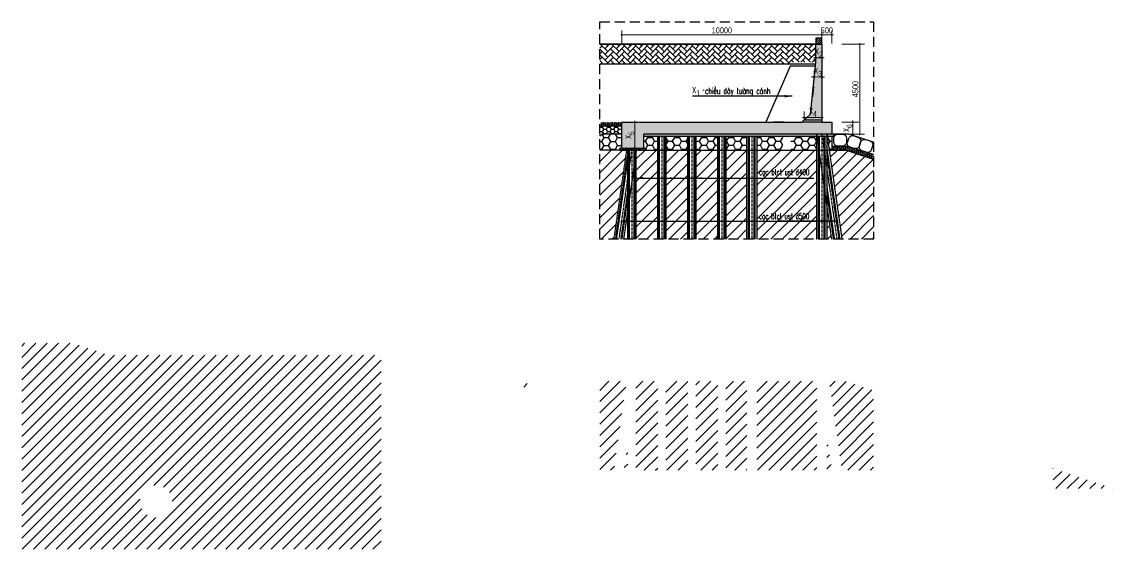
# Model space of a CAD drawing. Header units: millimetres. Extents: x -95488 to 835450, y -398213 to -214134.
# Drawn here: x 199077 to 253642, y -307328 to -280951 of the extents above; entities that cross this region are included whole.
import ezdxf

# ---------------------------------------------------------------- set-up
doc = ezdxf.new("R2010")
doc.units = ezdxf.units.MM
doc.header["$MEASUREMENT"] = 0
doc.linetypes.add('CENTER', pattern=[2, 1.25, -0.25, 0.25, -0.25])
doc.linetypes.add('HIDDEN', pattern=[0.375, 0.25, -0.125])
for name, color, linetype in [('bao', 2, 'Continuous'), ('Border', 2, 'Continuous'), ('Bound', 1, 'Continuous'), ('center', 9, 'CENTER'), ('coc an', 4, 'HIDDEN'), ('DIMENSION', 4, 'Continuous'), ('Hatch', 250, 'Continuous')]:
    doc.layers.add(name, color=color, linetype=linetype)
for name, color, linetype, lineweight in [('DIM', 177, 'Continuous', 20), ('TEXT', 2, 'Continuous', 20), ('THAY', 7, 'Continuous', 25)]:
    doc.layers.add(name, color=color, linetype=linetype, lineweight=lineweight)
doc.styles.add('ROMANS', font='vnsimli.shx', dxfattribs={"width": 0.6})
doc.styles.add('THUONG', font='vnsimli.shx', dxfattribs={"width": 0.55})
doc.styles.add('TXTDIM', font='VNARIAL_0.TTF', dxfattribs={"width": 0.7})
doc.dimstyles.new('250', dxfattribs={"dimscale": 250, "dimtxt": 1.8, "dimasz": 1.5, "dimexe": 0.5, "dimexo": 0.5, "dimgap": 0.9, "dimtad": 1, "dimdec": 3, "dimlfac": 0.1, "dimdsep": 46, "dimtxsty": 'ROMANS', "dimcen": -0.5, "dimclrd": 4, "dimclre": 7, "dimclrt": 2, "dimadec": 3, "dimazin": 2, "dimtfac": 1, "dimtdec": 3, "dimtix": 1, "dimtmove": 1, "dimatfit": 3, "dimfxl": 1, "dimtolj": 1, "dimtzin": 0, "dimlwd": -1, "dimlwe": -1, "dimarcsym": 0})
doc.dimstyles.new('DIM 260', dxfattribs={"dimscale": 260, "dimtxt": 2, "dimasz": 0.3, "dimexe": 1.5, "dimexo": 0, "dimgap": 0.5, "dimtad": 1, "dimdec": 0, "dimzin": 12, "dimdsep": 46, "dimtxsty": 'TXTDIM', "dimblk": 'SLASH', "dimcen": 1.5, "dimclrd": 256, "dimclre": 256, "dimclrt": 2, "dimadec": 0, "dimazin": 0, "dimtfac": 1, "dimtdec": 0, "dimtix": 1, "dimtmove": 0, "dimatfit": 3, "dimldrblk": 'DOT', "dimfxl": 2, "dimtolj": 1, "dimtzin": 0, "dimlwd": 9, "dimlwe": 9, "dimarcsym": 1})
pattern_1 = [(50, (782253.93, -142868.293), (71.726018, -6.2752135), [7.5, -82.5]), (355, (782253.93, -142868.29), (-13.875133, 75.219213), [6, -66]), (100.4514, (782259.91, -142868.816), (57.850938, 68.943954), [6.374019, -70.114211]), (46.1842, (782253.93, -142848.29), (106.724105, -16.551901), [11.25, -123.75]), (96.6356, (782262.82, -142849.67), (93.46627, 97.411787), [9.561029, -105.1713]), (351.1842, (782253.93, -142848.29), (93.466195, 97.41186), [9, -99]), (21, (782263.93, -142853.293), (59.690705, -40.261889), [7.5, -82.5]), (326, (782263.93, -142853.29), (24.331533, 72.5150045), [6, -66]), (71.4514, (782268.905, -142856.65), (84.022263, 32.25305), [6.374019, -70.114211]), (37.5, (782253.93, -142868.293), (1.2159855, 33.2893854), [0, -65.2, 0, -67, 0, -66.25]), (7.5, (782253.93, -142868.293), (26.3069537, 39.4411712), [0, -38.2, 0, -63.7, 0, -25.25]), (327.5, (782231.63, -142868.293), (53.3822436, -2.2554872), [0, -25, 0, -78, 0, -103.5]), (317.5, (782221.63, -142868.293), (58.318617, 10.0104982), [0, -32.5, 0, -51.8, 0, -73.5])]

# ---------------------------------------------------------------- blocks, each defined once
blk = doc.blocks.new('SLASH')
at = {"layer": 'DIM', "color": 16, "linetype": 'Continuous'}
for p, q in [((-1.2, 0), (1.2, 0)), ((-0.6, -0.6), (0.6, 0.6))]:
    blk.add_line(p, q, dxfattribs=at)
blk = doc.blocks.new('*D167')
at = {"layer": 'Defpoints', "color": 0}
for p in [(238777, -282755), (238777, -282964), (239077, -282964)]:
    blk.add_point(p, dxfattribs=at)
at = {"layer": 'DIM', "lineweight": 9}
for p, q in [((238777, -282964), (238777, -282455)), ((239077, -282964), (239077, -282455)), ((238717, -282755), (238657, -282755)), ((239077, -282755), (238777, -282755)), ((239137, -282755), (239197, -282755))]:
    blk.add_line(p, q, dxfattribs=at)
at = {"layer": 'DIM', "lineweight": 9, "xscale": 60, "yscale": 60, "zscale": 60}
blk.add_blockref('SLASH', (238777, -282755), dxfattribs=at)
at = {"layer": 'DIM', "lineweight": 9, "xscale": 60, "yscale": 60, "zscale": 60, "rotation": 180}
blk.add_blockref('SLASH', (239077, -282755), dxfattribs=at)
at = {"layer": 'DIM', "color": 2, "insert": (238927, -282455), "char_height": 400, "attachment_point": 5, "style": 'TXTDIM'}
blk.add_mtext('\\A1;x{\\H0.7x;\\S^ 2;}', dxfattribs=at)
blk = doc.blocks.new('_Dot')
at = {"color": 0, "linetype": 'ByBlock', "lineweight": -2}
blk.add_line((-0.5, 0), (-1, 0), dxfattribs=at)
at = {"color": 0, "linetype": 'ByBlock', "const_width": 0.5}
blk.add_lwpolyline([(-0.25, 0, 1), (0.25, 0, 1)], format="xyb", close=True, dxfattribs=at)
blk = doc.blocks.new('*D170')
at = {"layer": 'Defpoints', "color": 0}
for p in [(238687, -283709), (238683, -283911), (239077, -283921)]:
    blk.add_point(p, dxfattribs=at)
at = {"layer": 'DIM', "lineweight": 9}
for p, q in [((238627, -283708), (238567, -283706)), ((238683, -283911), (238695, -283409)), ((239082, -283719), (238687, -283709)), ((239077, -283921), (239089, -283419)), ((239142, -283720), (239202, -283722))]:
    blk.add_line(p, q, dxfattribs=at)
at = {"layer": 'DIM', "lineweight": 9, "xscale": 60, "yscale": 60, "zscale": 60}
for p, rotation in [((238687, -283709), 358.6279480108203), ((239082, -283719), 178.6279480108202)]:
    blk.add_blockref('SLASH', p, dxfattribs=dict(at, rotation=rotation))
at = {"layer": 'DIM', "color": 2, "insert": (238892, -283414), "char_height": 400, "attachment_point": 5, "rotation": 358.6279, "style": 'TXTDIM'}
blk.add_mtext('\\A1;x{\\H0.7x;\\S^ 3;}', dxfattribs=at)
blk = doc.blocks.new('*D173')
at = {"layer": 'Defpoints', "color": 0}
for p in [(229627, -285966), (229724, -285967), (229623, -287266)]:
    blk.add_point(p, dxfattribs=at)
at = {"layer": 'DIM', "lineweight": 9}
for p, q in [((229627, -285966), (230024, -285968)), ((229720, -287207), (229724, -286027)), ((229623, -287266), (230020, -287268))]:
    blk.add_line(p, q, dxfattribs=at)
at = {"layer": 'DIM', "lineweight": 9, "xscale": 60, "yscale": 60, "zscale": 60}
for p, rotation in [((229724, -285967), 89.82244780996456), ((229720, -287267), 269.8224478099646)]:
    blk.add_blockref('SLASH', p, dxfattribs=dict(at, rotation=rotation))
at = {"layer": 'DIM', "color": 2, "insert": (229422, -286615), "char_height": 400, "attachment_point": 5, "rotation": 89.8224, "style": 'TXTDIM'}
blk.add_mtext('\\A1;x{\\H0.7x;\\S^ 5;}', dxfattribs=at)
blk = doc.blocks.new('*D174')
at = {"layer": 'Defpoints', "color": 0}
for p in [(240076, -285966), (240627, -285966), (240076, -286566)]:
    blk.add_point(p, dxfattribs=at)
at = {"layer": 'DIM', "lineweight": 9}
for p, q in [((240076, -285966), (240927, -285966)), ((240627, -286506), (240627, -286026)), ((240076, -286566), (240927, -286566))]:
    blk.add_line(p, q, dxfattribs=at)
at = {"layer": 'DIM', "lineweight": 9, "xscale": 60, "yscale": 60, "zscale": 60}
for p, rotation in [((240627, -285966), 90), ((240627, -286566), 270)]:
    blk.add_blockref('SLASH', p, dxfattribs=dict(at, rotation=rotation))
at = {"layer": 'DIM', "color": 2, "insert": (240327, -286266), "char_height": 400, "attachment_point": 5, "rotation": 90, "style": 'TXTDIM'}
blk.add_mtext('\\A1;x{\\H0.7x;\\S^ 6;}', dxfattribs=at)
blk = doc.blocks.new('*D175')
at = {"layer": 'Defpoints', "color": 0}
for p in [(240076, -282066), (240983, -282066), (240076, -286566)]:
    blk.add_point(p, dxfattribs=at)
at = {"layer": 'DIM', "lineweight": 9}
for p, q in [((240076, -282066), (241208, -282066)), ((240983, -286521), (240983, -282111)), ((240076, -286566), (241208, -286566))]:
    blk.add_line(p, q, dxfattribs=at)
at = {"layer": 'DIM', "lineweight": 9, "xscale": 45, "yscale": 45, "zscale": 45}
for p, rotation in [((240983, -282066), 90), ((240983, -286566), 270)]:
    blk.add_blockref('SLASH', p, dxfattribs=dict(at, rotation=rotation))
at = {"layer": 'DIM', "color": 2, "insert": (240755, -284316), "char_height": 300, "attachment_point": 5, "rotation": 90, "style": 'TXTDIM'}
blk.add_mtext('\\A1;4500', dxfattribs=at)
blk = doc.blocks.new('*D178')
at = {"layer": 'Defpoints', "color": 0}
for p in [(229077, -282035), (239077, -281607), (239077, -282035)]:
    blk.add_point(p, dxfattribs=at)
at = {"layer": 'DIM', "lineweight": 9}
for p, q in [((229077, -282035), (229077, -281382)), ((239077, -282035), (239077, -281382)), ((229122, -281607), (239032, -281607))]:
    blk.add_line(p, q, dxfattribs=at)
at = {"layer": 'DIM', "lineweight": 9, "xscale": 45, "yscale": 45, "zscale": 45, "rotation": 180}
blk.add_blockref('SLASH', (229077, -281607), dxfattribs=at)
at = {"layer": 'DIM', "lineweight": 9, "xscale": 45, "yscale": 45, "zscale": 45}
blk.add_blockref('SLASH', (239077, -281607), dxfattribs=at)
at = {"layer": 'DIM', "color": 2, "insert": (234077, -281379), "char_height": 300, "attachment_point": 5, "style": 'TXTDIM'}
blk.add_mtext('\\A1;10000', dxfattribs=at)
blk = doc.blocks.new('*D179')
at = {"layer": 'Defpoints', "color": 0}
for p in [(239077, -282035), (239577, -281607), (239577, -282035)]:
    blk.add_point(p, dxfattribs=at)
at = {"layer": 'DIM', "lineweight": 9}
for p, q in [((239077, -282035), (239077, -281382)), ((239577, -282035), (239577, -281382)), ((239032, -281607), (238987, -281607)), ((239077, -281607), (239577, -281607)), ((239622, -281607), (239667, -281607))]:
    blk.add_line(p, q, dxfattribs=at)
at = {"layer": 'DIM', "lineweight": 9, "xscale": 45, "yscale": 45, "zscale": 45}
blk.add_blockref('SLASH', (239077, -281607), dxfattribs=at)
at = {"layer": 'DIM', "lineweight": 9, "xscale": 45, "yscale": 45, "zscale": 45, "rotation": 180}
blk.add_blockref('SLASH', (239577, -281607), dxfattribs=at)
at = {"layer": 'DIM', "color": 2, "insert": (239327, -281379), "char_height": 300, "attachment_point": 5, "style": 'TXTDIM'}
blk.add_mtext('\\A1;500', dxfattribs=at)
blk = doc.blocks.new('*D181')
at = {"layer": 'Defpoints', "color": 0}
for p in [(238187, -285731), (238187, -285866), (239077, -285866)]:
    blk.add_point(p, dxfattribs=at)
at = {"layer": 'DIM', "lineweight": 9}
for p, q in [((238187, -285866), (238187, -285431)), ((239017, -285731), (238247, -285731)), ((239077, -285866), (239077, -285431))]:
    blk.add_line(p, q, dxfattribs=at)
at = {"layer": 'DIM', "lineweight": 9, "xscale": 60, "yscale": 60, "zscale": 60, "rotation": 180}
blk.add_blockref('SLASH', (238187, -285731), dxfattribs=at)
at = {"layer": 'DIM', "lineweight": 9, "xscale": 60, "yscale": 60, "zscale": 60}
blk.add_blockref('SLASH', (239077, -285731), dxfattribs=at)
at = {"layer": 'DIM', "color": 2, "insert": (238632, -285431), "char_height": 400, "attachment_point": 5, "style": 'TXTDIM'}
blk.add_mtext('\\A1;x{\\H0.7x;\\S^ 4;}', dxfattribs=at)

msp = doc.modelspace()

# ---------------------------------------------------------------- hatches: boundary and pattern name
at = {"layer": 'bao'}
h = msp.add_hatch(dxfattribs=at)
h.set_pattern_fill('ANSI31', color=3, scale=3200, style=0)
h.paths.add_polyline_path([(238827, -287366.5), (235827, -287366.5), (235827, -291817.8), (238827, -291817.8)])
h.paths.add_polyline_path([(241666.7, -287836.4), (240257.3, -287366.5), (239577, -287366.5), (239443.8, -287366.5), (240079.7, -291817.8), (241666.7, -291817.8)])
h.paths.add_polyline_path([(239327, -290084.2), (239327, -291817.8), (239574.7, -291817.8)])
h.paths.add_polyline_path([(235327, -287366.5), (234277, -287366.5), (234277, -291817.8), (235327, -291817.8)])
h.paths.add_polyline_path([(233877, -287366.5), (232777, -287366.5), (232777, -291817.8), (233877, -291817.8)])
h.paths.add_polyline_path([(232377, -287366.5), (231277, -287366.5), (231277, -291817.8), (232377, -291817.8)])
h.paths.add_polyline_path([(230877, -287366.5), (229815.3, -287366.5), (229777, -287634.2), (229777, -291817.8), (230877, -291817.8)])
h.paths.add_polyline_path([(229310.2, -287366.5), (229077, -287366.5), (228977, -287366.5), (227973, -287366.5), (227973, -291817.8), (228674.3, -291817.8)])
h = msp.add_hatch(dxfattribs=at)
h.set_pattern_fill('ANSI31', color=256, scale=3200, style=0)
h.set_pattern_definition([(45, (141789.1, 41525), (-282.8427, 282.8427), [])])
h.paths.add_polyline_path([(217039.3, -307327.6), (217039.3, -297627.6), (203446.2, -297627.6), (201646.2, -297027.6), (199077, -297027.6), (199077, -307327.6)])
edge = h.paths.add_edge_path(flags=16)
edge.add_ellipse((205788.7, -304936.3), major_axis=(803, 0.2), ratio=1, start_angle=0, end_angle=360)
h.paths.add_polyline_path([(223795, -299227.6), (224190, -298927.6), (224584.9, -299227.6)], flags=16)
h.paths.add_polyline_path([(250642.3, -303296.7), (253642.3, -304296.7), (250642.3, -304296.7)], flags=16)
h.paths.add_polyline_path([(205401.2, -305336.7), (206176.2, -305336.7), (206176.2, -304556.7), (205401.2, -304556.7)], flags=8)
h.paths.add_polyline_path([(228936.9, -301147.2), (229717.1, -301147.2), (229717.1, -301937.8), (228936.9, -301937.8)], flags=9)
h.paths.add_polyline_path([(221910.3, -300360.1), (223651.1, -300360.1), (223651.1, -299580.1), (221910.3, -299580.1)], flags=24)
h.paths.add_polyline_path([(229812.6, -301147.2), (230841.4, -301147.2), (230841.4, -301937.8), (229812.6, -301937.8)], flags=24)
h.paths.add_polyline_path([(231312.6, -301147.2), (232341.4, -301147.2), (232341.4, -301937.8), (231312.6, -301937.8)], flags=24)
h.paths.add_polyline_path([(232812.6, -301147.2), (233841.4, -301147.2), (233841.4, -301937.8), (232812.6, -301937.8)], flags=24)
h.paths.add_polyline_path([(233671.2, -302707.2), (234982.8, -302707.2), (234982.8, -303497.8), (233671.2, -303497.8)], flags=9)
h.paths.add_polyline_path([(234312.6, -301147.2), (235341.4, -301147.2), (235341.4, -301937.8), (234312.6, -301937.8)], flags=9)
h.paths.add_polyline_path([(236795.6, -301146.5), (237858.4, -301146.5), (237858.4, -301937.8), (236795.6, -301937.8)], flags=24)
h.paths.add_polyline_path([(241483.6, -306096.3), (248575.5, -306096.3), (248575.5, -304907.7), (241483.6, -304907.7)], flags=24)
h.paths.add_polyline_path([(251570.9, -305094.4), (252056.2, -305094.4), (252056.2, -304314.4), (251570.9, -304314.4)], flags=24)
h.paths.add_polyline_path([(250237.1, -304218.1), (250577.6, -304218.1), (250577.6, -303438.1), (250237.1, -303438.1)], flags=24)
h.paths.add_polyline_path([(240079.7, -303378.9), (241666.7, -303378.9), (241666.7, -299397.6), (240257.3, -298927.6), (239443.8, -298927.6)])
h.paths.add_polyline_path([(235827, -303378.9), (238827, -303378.9), (238827, -298927.6), (235827, -298927.6)])
h.paths.add_polyline_path([(227973, -298927.6), (227973, -303378.9), (228674.3, -303378.9), (229310.2, -298927.6)])
h.paths.add_polyline_path([(229179.3, -303378.9), (229377, -303378.9), (229377, -301995.4)])
h.paths.add_polyline_path([(231277, -303378.9), (232377, -303378.9), (232377, -298927.6), (231277, -298927.6)])
h.paths.add_polyline_path([(229777, -303378.9), (230877, -303378.9), (230877, -298927.6), (229815.3, -298927.6), (229777, -299195.4)])
h.paths.add_polyline_path([(232777, -303378.9), (233877, -303378.9), (233877, -298927.6), (232777, -298927.6)])
h.paths.add_polyline_path([(234277, -303378.9), (235327, -303378.9), (235327, -298927.6), (234277, -298927.6)])
h.paths.add_polyline_path([(239327, -303378.9), (239574.7, -303378.9), (239327, -301645.4)])
at = {"layer": 'Border'}
h = msp.add_hatch(dxfattribs=at)
h.set_pattern_fill('AR-CONC', color=3, scale=10, style=0)
h.set_pattern_definition(pattern_1)
h.paths.add_polyline_path([(234349.4, -286566.5), (230177, -286566.5), (230177, -286666.5), (234349.4, -286666.5)])
h = msp.add_hatch(dxfattribs=at)
h.set_pattern_fill('AR-CONC', color=3, scale=10, style=0)
h.set_pattern_definition(pattern_1)
h.paths.add_polyline_path([(239677, -286566.5), (234349.4, -286566.5), (234349.4, -286666.5), (239677, -286666.5)])
at = {"layer": 'DIM'}
h = msp.add_hatch(dxfattribs=at)
h.set_pattern_fill('ANSI31', color=256, scale=600, style=0)
h.paths.add_polyline_path([(239077, -281766.5), (238777, -281766.5), (238777, -282066.5), (239077, -282066.5)])
at = {"layer": 'Hatch'}
h = msp.add_hatch(dxfattribs=at)
h.set_pattern_fill('AR-HBONE', color=256, scale=50, style=0)
h.set_pattern_definition([(45, (675119.1, 188638.06), (2e-14, 282.84271), [600, -200]), (135, (675260.52, 188779.48), (2e-14, 282.84271), [600, -200])])
h.paths.add_polyline_path([(227973, -282066.5), (227973, -283066.5), (237533.7, -283066.5), (237577, -282966.5), (238777, -282966.5), (238777, -282066.5)])
h = msp.add_hatch(dxfattribs=at)
h.set_pattern_fill('BETONG', color=256, scale=60, style=0, pattern_type=2)
h.set_pattern_definition([(50, (0, 0), (430.3561, -37.65128), [45, -495]), (355, (0, 0), (-83.2508, 451.3153), [36, -396]), (100.4514, (35.86, -3.14), (347.10563, 413.66373), [38.2441, -420.68527]), (46.1842, (0, 120), (640.3446, -99.3114), [67.5, -742.5]), (96.6356, (53.36, 111.7), (560.7976, 584.4707), [57.3662, -631.0278]), (351.1842, (0, 120), (560.7972, 584.4712), [54, -594]), (21, (60, 90), (358.14423, -241.57133), [45, -495]), (226, (60, 90), (403.12927, -219.3239), [36, -396]), (71.4514, (89.85, 69.87), (504.1336, 193.5183), [38.2441, -420.68527]), (67.5, (0, 0), (-93.54971, 176.62468), [0, -391.2, 0, -402, 0, -397.5]), (4.5, (0, 0), (170.01055, 228.06191), [0, -229.2, 0, -382.2, 0, -151.5]), (327.5, (-133.8, 0), (320.29346, -13.53292), [0, -150, 0, -468, 0, -621]), (317.5, (-193.8, 0), (349.9117, 60.06299), [0, -195, 0, -310.8, 0, -441]), (315, (0, 0), (180.31223, 180.31223), []), (315, (0, 73.5), (180.31223, 180.31223), [])])
h.paths.add_polyline_path([(230177, -286566.5), (230755.1, -286566.5, 0.1427326), (230553.5, -285966.5), (229077, -285966.5), (229077, -287266.5), (230177, -287266.5)])
h.paths.add_polyline_path([(236401, -285966.5), (234973.7, -285966.5), (234969.2, -285969.9), (234964.8, -285966.5), (230553.5, -285966.5, -0.1427326), (230755.1, -286566.5), (236726.5, -286566.5, -0.0984794)])
h.paths.add_polyline_path([(239577, -285966.5), (239077, -285966.5), (238077, -285966.5), (237629.9, -285966.5), (236401, -285966.5, 0.0984794), (236726.5, -286566.5), (239417.8, -286566.5, 0.0395282), (239577, -286340.8)])
h.paths.add_polyline_path([(239577, -286340.8, -0.0395282), (239417.8, -286566.5), (239577, -286566.5)], flags=17)
h.paths.add_polyline_path([(239077, -284016.1, 0.0624306), (238692.4, -283812.4), (238516.8, -285568.5), (238187.5, -285866.5), (239077, -285866.5)])
edge = h.paths.add_edge_path()
edge.add_line((239077, -282066.5), (238777, -282066.5))
edge.add_line((238777, -282066.5), (238777, -282966.5))
edge.add_line((238777, -282966.5), (238692.4, -283812.4))
edge.add_arc((238072.1, -285448.3), 1749.6, 54.94597, 69.23547, ccw=False)
edge.add_line((239077, -284016.1), (239077, -282066.5))
h = msp.add_hatch(dxfattribs=at)
h.set_pattern_fill('AR-SAND', color=256, scale=150, style=0)
h.set_pattern_definition([(37.5, (141789.1, 53086.13), (-9.449, 289.02357), [0, -228, 0, -255, 0, -243.75]), (7.5, (141789.1, 53086.13), (265.4665, 423.3219), [0, -123, 0, -205.5, 0, -78.75]), (327.5, (141604.6, 53086.13), (467.12128, 0.84886), [0, -75, 0, -270, 0, -352.5]), (317.5, (141604.6, 53086.13), (450.919, 131.65133), [0, -37.5, 0, -177, 0, -202.5])])
h.paths.add_polyline_path([(220172.9, -286106.6), (220172.9, -285326.4), (220963.6, -285326.4), (220963.6, -286106.6)], flags=9)
h.paths.add_polyline_path([(227973, -285966.5), (227973, -286049.7), (228077, -285966.5)])
h = msp.add_hatch(dxfattribs=at)
h.set_pattern_fill('HONEY', color=256, scale=500, style=0)
h.set_pattern_definition([(0, (895116.614, -132065.38), (93.75, 54.1265875), [62.5, -125]), (120, (895116.614, -132065.38), (-93.75, 54.126588), [62.5, -125]), (60, (895116.614, -132065.38), (2e-07, 108.2531754), [-125, 62.5])])
h.paths.add_polyline_path([(227973, -286049.7), (227973, -286256.9), (228077, -286166.5), (229077, -286166.5), (229077, -285966.5), (228077, -285966.5)])
h = msp.add_hatch(dxfattribs=at)
h.set_pattern_fill('HONEY', color=256, scale=1000, style=0)
h.set_pattern_definition([(0, (895116.61, -132065.38), (187.5, 108.253175), [125, -250]), (120, (895116.61, -132065.38), (-187.5, 108.253176), [125, -250]), (60, (895116.61, -132065.38), (4e-07, 216.50635), [-250, 125])])
h.paths.add_polyline_path([(227973, -286256.9), (227973, -286670.5), (228077, -286566.5), (229077, -286566.5), (229077, -286166.5), (228077, -286166.5)])
h = msp.add_hatch(dxfattribs=at)
h.set_pattern_fill('HONEY', color=256, scale=1800, style=0)
h.set_pattern_definition([(0, (141789.1, 53086.13), (337.5, 194.85572), [225, -450]), (120, (141789.1, 53086.13), (-337.5, 194.85572), [225, -450]), (60, (141789.1, 53086.13), (7e-07, 389.71143), [-450, 225])])
h.paths.add_polyline_path([(227973, -286670.5), (227973, -287366.5), (228977, -287366.5), (228977, -287266.5), (229077, -287266.5), (229077, -286566.5), (228077, -286566.5)])
h = msp.add_hatch(dxfattribs=at)
h.set_pattern_fill('HONEY', color=256, scale=1800, style=0)
h.set_pattern_definition([(0, (287077.77, -40823.2), (337.5, 194.85572), [225, -450]), (120, (287077.77, -40823.2), (-337.5, 194.85572), [225, -450]), (60, (287077.77, -40823.2), (7e-07, 389.71143), [-450, 225])])
h.paths.add_polyline_path([(230754.7, -286666.5), (230177, -286666.5), (230177, -287266.5), (230277, -287266.5), (230277, -287366.5), (230467.9, -287366.5, 0.1721313)])
h.paths.add_polyline_path([(230877, -287366.5), (230877, -286666.5), (230754.7, -286666.5, -0.1721313), (230467.9, -287366.5)])
h.paths.add_polyline_path([(232377, -286666.5), (231277, -286666.5), (231277, -287366.5), (232377, -287366.5)])
h.paths.add_polyline_path([(233877, -286666.5), (232777, -286666.5), (232777, -287366.5), (233877, -287366.5)])
h.paths.add_polyline_path([(235327, -287366.5), (235327, -286666.5), (234277, -286666.5), (234277, -287366.5)])
h.paths.add_polyline_path([(237127, -287366.5), (237127, -286920.7, -0.057558), (236816.3, -286666.5), (235827, -286666.5), (235827, -287366.5)])
h.paths.add_polyline_path([(238827, -287026.7), (238827, -286666.5), (237527, -286666.5), (237527, -287110.8, 0.1930873)])
h.paths.add_polyline_path([(238827, -287366.5), (238827, -287026.7, -0.1930873), (237527, -287110.8), (237527, -287366.5)])
h.paths.add_polyline_path([(236816.3, -286666.5, 0.057558), (237127, -286920.7), (237127, -286666.5)], flags=17)
h.paths.add_polyline_path([(239443.8, -287366.5), (239577, -287366.5), (239577, -286666.5), (239343.8, -286666.5)])
h = msp.add_hatch(dxfattribs=at)
h.set_pattern_fill('AR-CONC', color=256, scale=10, style=0)
h.set_pattern_definition(pattern_1)
h.paths.add_polyline_path([(230277, -287266.5), (230177, -287266.5), (229077, -287266.5), (228977, -287266.5), (228977, -287366.5), (229077, -287366.5), (230277, -287366.5)])
h = msp.add_hatch(dxfattribs=at)
h.set_pattern_fill('HONEY', color=256, scale=500, style=0)
h.set_pattern_definition([(0, (901116.614, -47945.954), (93.75, 54.1265875), [62.5, -125]), (120, (901116.614, -47945.954), (-93.75, 54.126588), [62.5, -125]), (60, (901116.614, -47945.954), (2e-07, 108.2531754), [-125, 62.5])])
h.paths.add_polyline_path([(241666.7, -287836), (241666.7, -287592.5), (240324.8, -287166.5), (239577, -287166.5), (239577, -287366.5), (240258.1, -287366.5)])

# ---------------------------------------------------------------- linework, layer by layer
at = {"layer": 'bao'}
for p, q in [((238677, -282066.5), (227973, -282066.5)), ((229077, -287266.5), (230177, -287266.5))]:
    msp.add_line(p, q, dxfattribs=at)
for points in [[(229077, -287266.5), (228977, -287266.5), (228977, -287266.5), (228977, -287366.5), (228977, -287366.5), (229077, -287366.5)], [(230177, -287266.5), (230277, -287266.5), (230277, -287266.5), (230277, -287366.5), (230277, -287366.5), (230177, -287366.5)]]:
    msp.add_lwpolyline(points, dxfattribs=at)
at = {"layer": 'Border', "color": 3}
for p, q in [((238777, -282066.5), (227973, -282066.5)), ((240417.7, -286566.5), (239577, -286566.5)), ((241666.7, -286963), (240417.7, -286566.5)), ((228977, -287366.5), (227973, -287366.5)), ((229077, -287366.5), (239577, -287366.5)), ((239577, -287166.5), (240324.8, -287166.5)), ((240257.3, -287366.5), (239577, -287366.5)), ((241666.7, -287836.4), (240257.3, -287366.5)), ((241666.7, -287592.5), (240324.8, -287166.5))]:
    msp.add_line(p, q, dxfattribs=at)
at = {"layer": 'Border'}
for p, q in [((238777, -282966.5), (238777, -282066.5)), ((239077, -282066.5), (238777, -282066.5)), ((239077, -282066.5), (239077, -282866.5)), ((237490.3, -283166.5), (236277, -285966.5)), ((238777, -283166.5), (237490.3, -283166.5)), ((238516.8, -285568.5), (238777, -282966.5)), ((239077, -282866.5), (239077, -285966.5)), ((238077, -285966.5), (238516.8, -285568.5)), ((229077, -285966.5), (238077, -285966.5)), ((229077, -287266.5), (229077, -285966.5)), ((239077, -285966.5), (238077, -285966.5)), ((239077, -285966.5), (239577, -285966.5)), ((239577, -285966.5), (239577, -286566.5)), ((239577, -286566.5), (230177, -286566.5)), ((239577, -286566.5), (230177, -286566.5)), ((230177, -287266.5), (230177, -286566.5)), ((239577, -286666.5), (239577, -287366.5)), ((229077, -287366.5), (228977, -287366.5)), ((229077, -287266.5), (230177, -287266.5))]:
    msp.add_line(p, q, dxfattribs=at)
msp.add_lwpolyline([(239077, -281766.5), (238777, -281766.5), (238777, -282066.5), (239077, -282066.5)], close=True, dxfattribs=at)
at = {"layer": 'Border', "color": 3}
for points in [[(239077, -285866.5), (238187.5, -285866.5)], [(229077, -286166.5), (228077, -286166.5), (227973, -286256.9)], [(229077, -286566.5), (228077, -286566.5), (227973, -286670.5)], [(230177, -286666.5), (239677, -286666.5), (239677, -286566.5), (230177, -286566.5)]]:
    msp.add_lwpolyline(points, dxfattribs=at)
at = {"layer": 'Bound'}
msp.add_line((227973, -282066.5), (238777, -282066.5), dxfattribs=at)
at = {"layer": 'center', "ltscale": 100}
for p, q in [((231077, -286666.5), (231077, -291817.8)), ((232577, -286666.5), (232577, -291817.8)), ((234077, -286666.5), (234077, -291817.8)), ((235577, -286666.5), (235577, -291817.8)), ((235577, -286666.5), (235577, -291817.8)), ((239077, -286566.5), (239077, -291817.8)), ((239077, -286566.5), (239827.2, -291817.8)), ((229577, -287266.5), (228926.8, -291817.8)), ((229577, -287266.5), (229577, -291817.8))]:
    msp.add_line(p, q, dxfattribs=at)
at = {"layer": 'coc an', "color": 8, "ltscale": 100}
for p, q in [((230917.3, -291817.8), (230917.3, -286666.5)), ((230966.2, -291817.8), (230966.2, -286666.5)), ((231187.8, -291817.8), (231187.8, -286666.5)), ((231236.7, -291817.8), (231236.7, -286666.5)), ((232417.3, -291817.8), (232417.3, -286666.5)), ((232466.2, -291817.8), (232466.2, -286666.5)), ((232687.8, -291817.8), (232687.8, -286666.5)), ((232736.7, -291817.8), (232736.7, -286666.5)), ((233917.3, -291817.8), (233917.3, -286666.5)), ((233966.2, -291817.8), (233966.2, -286666.5)), ((234187.8, -291817.8), (234187.8, -286666.5)), ((234236.7, -291817.8), (234236.7, -286666.5)), ((235417.3, -291817.8), (235417.3, -286666.5)), ((235466.2, -291817.8), (235466.2, -286666.5)), ((235687.8, -291817.8), (235687.8, -286666.5)), ((235736.7, -291817.8), (235736.7, -286666.5)), ((238917.3, -291817.8), (238917.3, -286666.5)), ((238966.2, -291817.8), (238966.2, -286666.5)), ((239187.8, -291817.8), (239187.8, -286666.5)), ((239236.7, -291817.8), (239236.7, -286666.5)), ((229417.3, -291817.8), (229417.3, -287266.5)), ((229466.2, -291817.8), (229466.2, -287266.5)), ((229687.8, -291817.8), (229687.8, -287266.5)), ((229736.7, -291817.8), (229736.7, -287266.5)), ((239988.5, -291817.8), (239327, -287187.1)), ((239939.1, -291817.8), (239327, -287532.9)), ((228765.5, -291817.8), (229352.3, -287710.2)), ((228814.9, -291817.8), (229377, -287882.9)), ((239715.2, -291817.8), (239327, -289100.1)), ((229038.8, -291817.8), (229377, -289450.1)), ((239665.8, -291817.8), (239327, -289445.9)), ((229088.2, -291817.8), (229377, -289795.9))]:
    msp.add_line(p, q, dxfattribs=at)
at = {"layer": 'coc an', "color": 8, "ltscale": 2000}
msp.add_lwpolyline([(227973, -280950.7), (241666.7, -280950.7), (241666.7, -291817.8), (227973, -291817.8)], close=True, dxfattribs=at)
at = {"layer": 'coc an', "ltscale": 100}
for points in [[(230877, -291817.8), (230877, -286666.5)], [(231277, -286666.5), (231277, -291817.8)], [(232377, -291817.8), (232377, -286666.5)], [(232777, -286666.5), (232777, -291817.8)], [(233877, -291817.8), (233877, -286666.5)], [(234277, -286666.5), (234277, -291817.8)], [(235327, -291817.8), (235327, -286666.5)], [(235827, -286666.5), (235827, -291817.8)], [(238827, -291817.8), (238827, -286566.5)], [(239574.7, -291817.8), (238829.5, -286601.8)], [(239324.5, -286531.1), (240079.7, -291817.8)], [(239327, -286566.5), (239327, -291817.8)], [(229324.5, -287266.5), (228674.3, -291817.8)], [(229179.3, -291817.8), (229824.5, -287301.8)], [(229377, -291817.8), (229377, -287266.5)], [(229777, -287266.5), (229777, -291817.8)]]:
    msp.add_lwpolyline(points, dxfattribs=at)
at = {"layer": 'DIM', "color": 4, "lineweight": 30}
for p, q in [((238655.5, -284181.2), (238605.8, -284678.7)), ((238516.8, -285568.5), (238561.3, -285123.6)), ((238077, -285966.5), (238516.8, -285568.5)), ((237182.8, -285966.5), (236682.8, -285966.5)), ((237629.9, -285966.5), (238077, -285966.5))]:
    msp.add_line(p, q, dxfattribs=at)
at = {"layer": 'DIMENSION'}
msp.add_line((238767, -283066.5), (227973, -283066.5), dxfattribs=at)
at = {"layer": 'Hatch'}
for points in [[(239679.9, -286983.1), (239679.9, -286774.8, -0.4142136), (239888.2, -286566.5), (240096.5, -286566.5, -0.4142136), (240304.9, -286774.8), (240304.9, -286958.1, -0.4142136), (240096.5, -287166.5), (239888.2, -287166.5, -0.4397578)], [(240356.1, -286984.1), (240419.1, -286785.5, -0.4142136), (240680.8, -286650), (240879.3, -286713, -0.4142136), (241014.8, -286974.6), (240959.4, -287149.4, -0.4142136), (240697.8, -287284.9), (240499.2, -287221.8, -0.4397578)], [(240959.4, -287149.4), (241014.8, -286974.6, -0.4142136), (241276.5, -286839.1), (241475, -286902.1, -0.4142136), (241610.6, -287163.7), (241547.5, -287362.3, -0.4397578), (241293.5, -287474), (241094.9, -287411, -0.4142136)]]:
    msp.add_lwpolyline(points, format="xyb", close=True, dxfattribs=at)
at = {"layer": 'THAY'}
msp.add_line((239577, -287366.5), (240262.1, -287366.5), dxfattribs=at)

# ---------------------------------------------------------------- texts
at = {"layer": 'DIM', "color": 2, "insert": (232910.2, -284390.3), "char_height": 400, "attachment_point": 5, "style": 'TXTDIM'}
msp.add_mtext('\\A1;x{\\H0.7x;\\S^ 1;} - ', dxfattribs=at)
at = {"layer": 'TEXT', "color": 3, "style": 'THUONG'}
for s, width, p in [('chiÒu dµy t\xadêng c¸nh', 0.6, (233234.2, -284560.7)), ('cäc btct ust d400', 0.55, (235937.7, -288616.3)), ('cäc btct ust d500', 0.55, (235935.1, -290823.8))]:
    msp.add_text(s, height=300, dxfattribs=dict(at, width=width)).set_placement(p)

# ---------------------------------------------------------------- dimensions: what is measured, and where the dimension line sits
at = {"layer": 'DIM'}
for base, p1, p2, picture, middle in [((239077, -281607.3), (229077, -282035.3), (239077, -282035.3), '*D178', (234077, -281379.2)), ((239577, -281607.3), (239077, -282035.3), (239577, -282035.3), '*D179', (239327, -281379.2))]:
    dim = msp.add_linear_dim(base=base, p1=p1, p2=p2, dimstyle='DIM 260', override={"dimscale": 150}, dxfattribs=at)
    dim.commit()
    dim.dimension.update_dxf_attribs({"geometry": picture, "text_midpoint": middle})
dim = msp.add_linear_dim(base=(240983.3, -282066.5), p1=(240076.1, -286566.5), p2=(240076.1, -282066.5), angle=90, dimstyle='DIM 260', override={"dimscale": 150}, dxfattribs=at)
dim.commit()
dim.dimension.update_dxf_attribs({"geometry": '*D175', "text_midpoint": (240755.2, -284316.5)})
for p1, p2, distance, text, picture, middle in [((239077, -282964.1), (238777, -282964.1), -209.4, 'x{\\H0.7x;\\S^ 2;}', '*D167', (238927, -282454.7)), ((239077, -283920.8), (238682.5, -283911.3), -202.1, 'x{\\H0.7x;\\S^ 3;}', '*D170', (238891.8, -283414.1))]:
    dim = msp.add_aligned_dim(p1=p1, p2=p2, distance=distance, text=text, dimstyle='DIM 260', override={"dimscale": 200}, dxfattribs=at)
    dim.commit()
    dim.dimension.update_dxf_attribs({"geometry": picture, "text_midpoint": middle})
dim = msp.add_linear_dim(base=(238187.5, -285731.1), p1=(239077, -285866.5), p2=(238187.5, -285866.5), text='x{\\H0.7x;\\S^ 4;}', dimstyle='DIM 260', override={"dimscale": 200}, dxfattribs=at)
dim.commit()
dim.dimension.update_dxf_attribs({"geometry": '*D181', "text_midpoint": (238632.3, -285431.1)})
dim = msp.add_linear_dim(base=(229724.2, -285966.8), p1=(229623.4, -287266.5), p2=(229627.4, -285966.5), angle=89.82245, text='x{\\H0.7x;\\S^ 5;}', dimstyle='DIM 260', override={"dimscale": 200}, dxfattribs=at)
dim.commit()
dim.dimension.update_dxf_attribs({"geometry": '*D173', "text_midpoint": (229722.2, -286616.2), "dimtype": 161})
dim = msp.add_linear_dim(base=(240626.7, -285966.5), p1=(240076.1, -286566.5), p2=(240076.1, -285966.5), angle=90, text='x{\\H0.7x;\\S^ 6;}', dimstyle='DIM 260', override={"dimscale": 200}, dxfattribs=at)
dim.commit()
dim.dimension.update_dxf_attribs({"geometry": '*D174', "text_midpoint": (240326.7, -286266.5)})

# ---------------------------------------------------------------- leaders
at = {"layer": 'bao'}
for points in [[(237593.1, -284670), (232603.8, -284670)], [(229777, -288765.7), (238674.5, -288765.7)]]:
    msp.add_leader(points, dimstyle='250', dxfattribs=at)
for points in [[(231317.3, -288765.7), (232266.3, -288765.7)], [(232817.3, -288765.7), (233727.4, -288765.7)], [(234317.3, -288765.7), (235266.3, -288765.7)], [(229054, -290927.6), (239327, -290927.6)], [(235827, -290927.6), (236939, -290927.6)], [(238877.9, -290927.6), (236850.6, -290927.6)], [(239762.2, -290927.6), (238877.9, -290927.6)]]:
    msp.add_leader(points, dimstyle='250', override={"dimasz": 1}, dxfattribs=at)

doc.saveas('drawing.dxf')
